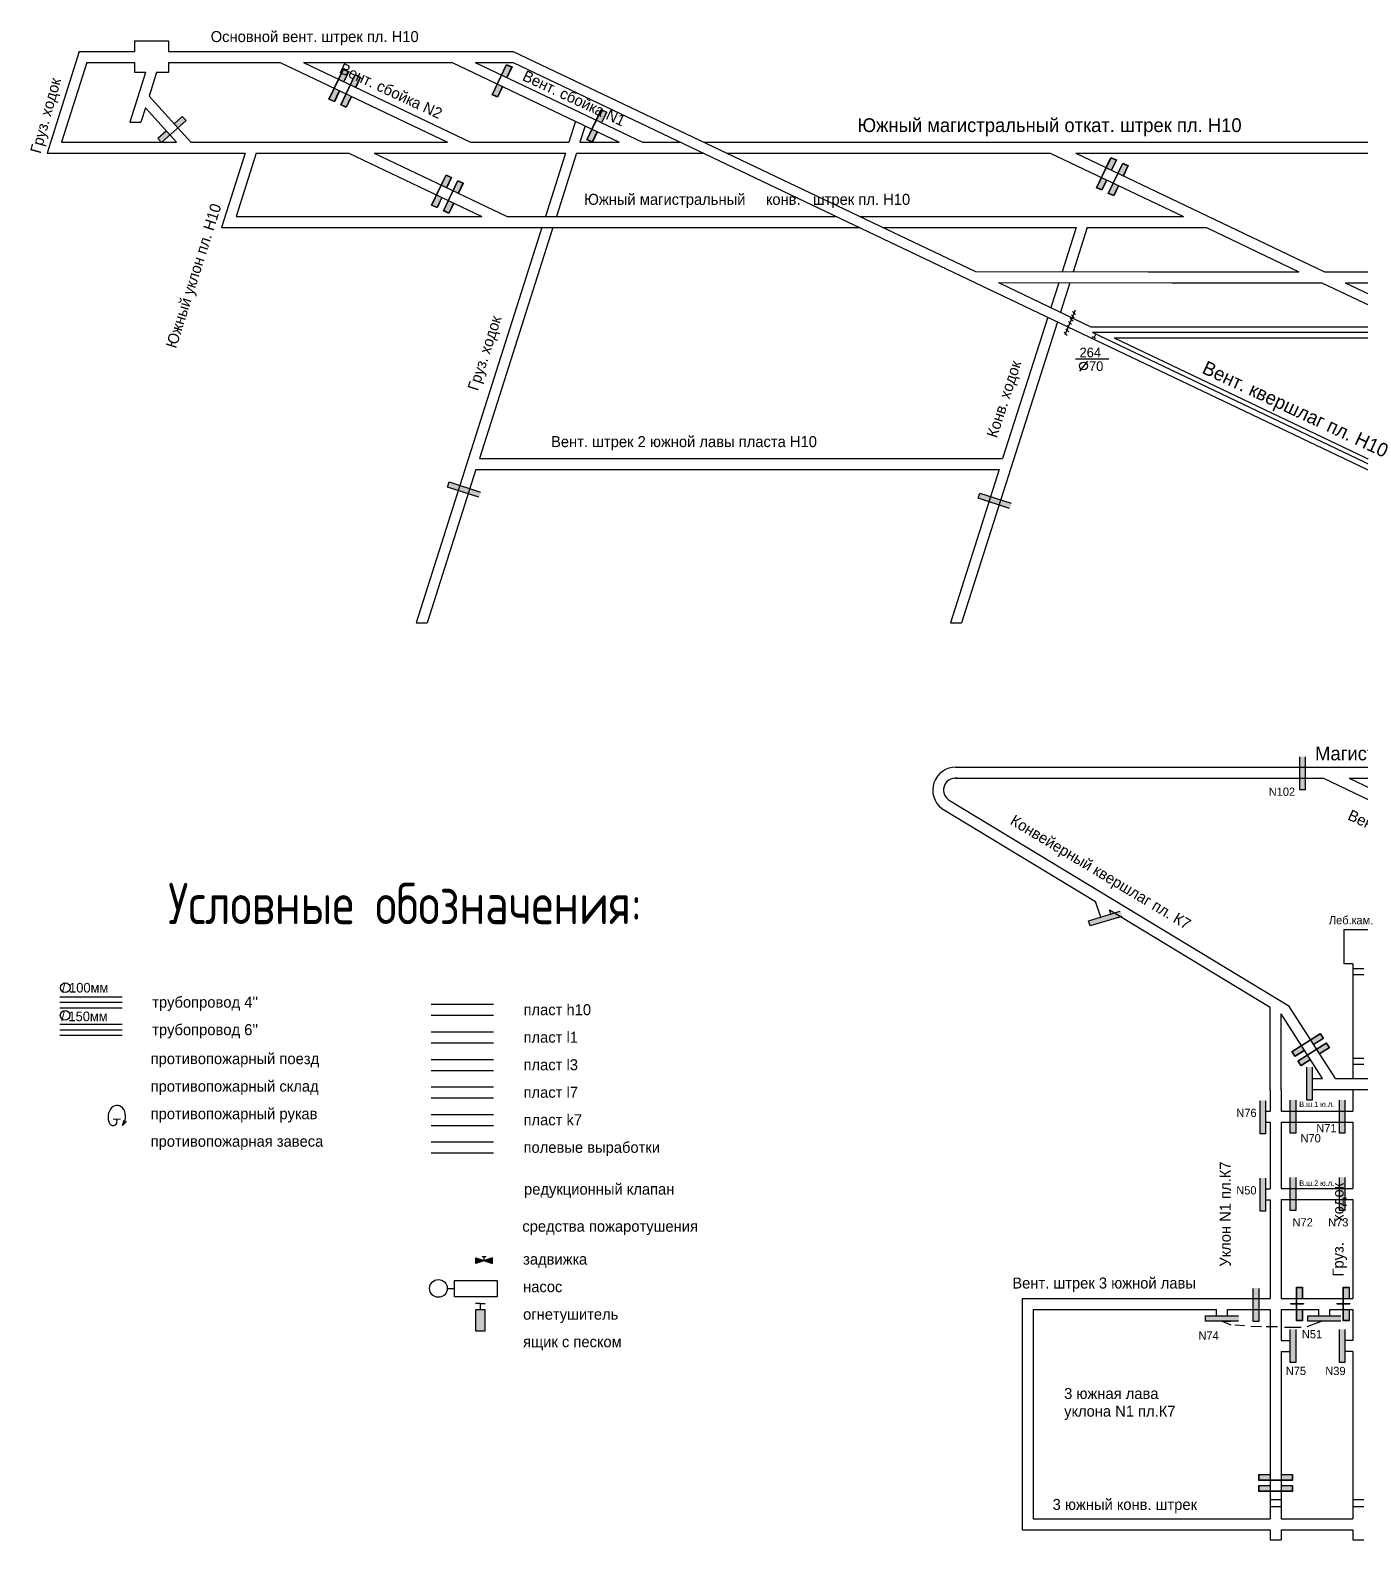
# Model space of a CAD drawing. Header units: millimetres. Extents: x -1214 to 333, y -475 to 396.
# Drawn here: x -1214 to -731, y -473 to 75 of the extents above; entities that cross this region are included whole.
import ezdxf

# ---------------------------------------------------------------- set-up
doc = ezdxf.new("R2010")
doc.units = ezdxf.units.MM
for name, color, linetype in [('Двери', 7, 'Continuous'), ('Номера перемычек', 7, 'Continuous'), ('Перемычки', 7, 'Continuous'), ('Пожарные арки', 7, 'Continuous'), ('Пп краны', 1, 'Continuous'), ('Трубопровод', 1, 'Continuous')]:
    doc.layers.add(name, color=color, linetype=linetype)
doc.styles.add('ESKD', font='Eskdwin')

msp = doc.modelspace()

# ---------------------------------------------------------------- hatches: boundary and pattern name
h = msp.add_hatch(color=256)
h.paths.add_polyline_path([(-751.71, -387.08), (-754.15, -387.08), (-754.15, -387.23), (-751.71, -387.23)])
h.paths.add_polyline_path([(-754.25, -387.08), (-756.39, -387.08), (-756.39, -387.23), (-754.25, -387.23)])
h.paths.add_polyline_path([(-754.15, -387.08), (-754.25, -387.08), (-754.25, -387.23), (-754.15, -387.23)])
h = msp.add_hatch(color=256)
h.paths.add_polyline_path([(-734.89, -387.08), (-737.32, -387.08), (-737.32, -387.23), (-734.89, -387.23)])
h.paths.add_polyline_path([(-737.42, -387.08), (-739.57, -387.08), (-739.57, -387.23), (-737.42, -387.23)])
h.paths.add_polyline_path([(-737.32, -387.08), (-737.42, -387.08), (-737.42, -387.23), (-737.32, -387.23)])
at = {"layer": 'Двери'}
h = msp.add_hatch(color=256, dxfattribs=at)
h.paths.add_polyline_path([(-1100.11, 56.7), (-1098.34, 60.41), (-1100.33, 61.35), (-1102.09, 57.65), (-1102, 57.61), (-1100.28, 61.22), (-1098.48, 60.36), (-1100.2, 56.75)])
h.paths.add_polyline_path([(-1103.72, 54), (-1102, 57.61), (-1102.09, 57.65), (-1103.81, 54.04)])
h.paths.add_polyline_path([(-1103.59, 49.39), (-1101.83, 53.09), (-1101.92, 53.14), (-1103.64, 49.53), (-1105.45, 50.39), (-1103.72, 54), (-1103.81, 54.04), (-1105.58, 50.34)])
h = msp.add_hatch(color=3, dxfattribs=at)
h.paths.add_polyline_path([(-1098.48, 60.36), (-1100.28, 61.22), (-1102, 57.61), (-1100.2, 56.75)])
h.paths.add_polyline_path([(-1105.45, 50.39), (-1103.64, 49.53), (-1101.92, 53.14), (-1103.72, 54)])
h = msp.add_hatch(color=256, dxfattribs=at)
h.paths.add_polyline_path([(-1040.85, 58.38), (-1039.09, 62.08), (-1041.08, 63.02), (-1042.84, 59.32), (-1042.75, 59.28), (-1041.03, 62.89), (-1039.22, 62.03), (-1040.94, 58.42)])
h.paths.add_polyline_path([(-1044.47, 55.67), (-1042.75, 59.28), (-1042.84, 59.32), (-1044.56, 55.71)])
h.paths.add_polyline_path([(-1044.34, 51.06), (-1042.58, 54.76), (-1042.67, 54.81), (-1044.39, 51.2), (-1046.19, 52.06), (-1044.47, 55.67), (-1044.56, 55.71), (-1046.33, 52.01)])
h = msp.add_hatch(color=3, dxfattribs=at)
h.paths.add_polyline_path([(-1039.22, 62.03), (-1041.03, 62.89), (-1042.75, 59.28), (-1040.94, 58.42)])
h.paths.add_polyline_path([(-1046.19, 52.06), (-1044.39, 51.2), (-1042.67, 54.81), (-1044.47, 55.67)])
h = msp.add_hatch(color=256, dxfattribs=at)
h.paths.add_polyline_path([(-1095.83, 54.66), (-1094.06, 58.36), (-1096.05, 59.31), (-1097.81, 55.61), (-1097.72, 55.57), (-1096, 59.18), (-1094.2, 58.32), (-1095.92, 54.7)])
h.paths.add_polyline_path([(-1099.45, 51.96), (-1097.72, 55.57), (-1097.81, 55.61), (-1099.54, 52)])
h.paths.add_polyline_path([(-1099.32, 47.35), (-1097.55, 51.05), (-1097.64, 51.09), (-1099.36, 47.48), (-1101.17, 48.34), (-1099.45, 51.96), (-1099.54, 52), (-1101.3, 48.3)])
h = msp.add_hatch(color=3, dxfattribs=at)
h.paths.add_polyline_path([(-1094.2, 58.32), (-1096, 59.18), (-1097.72, 55.57), (-1095.92, 54.7)])
h.paths.add_polyline_path([(-1101.17, 48.34), (-1099.36, 47.48), (-1097.64, 51.09), (-1099.45, 51.96)])
h = msp.add_hatch(color=256, dxfattribs=at)
h.paths.add_polyline_path([(-1161.83, 41.54), (-1158.79, 44.3), (-1157.31, 42.67), (-1160.35, 39.91), (-1160.42, 39.99), (-1157.45, 42.67), (-1158.8, 44.15), (-1161.76, 41.47)])
h.paths.add_polyline_path([(-1163.38, 37.3), (-1160.42, 39.99), (-1160.35, 39.91), (-1163.31, 37.23)])
h.paths.add_polyline_path([(-1167.83, 36.1), (-1164.79, 38.86), (-1164.72, 38.78), (-1167.69, 36.09), (-1166.34, 34.61), (-1163.38, 37.3), (-1163.31, 37.23), (-1166.35, 34.47)])
h = msp.add_hatch(color=3, dxfattribs=at)
h.paths.add_polyline_path([(-1158.8, 44.15), (-1157.45, 42.67), (-1160.42, 39.99), (-1161.76, 41.47)])
h.paths.add_polyline_path([(-1166.34, 34.61), (-1167.69, 36.09), (-1164.72, 38.78), (-1163.38, 37.3)])
h = msp.add_hatch(color=256, dxfattribs=at)
h.paths.add_polyline_path([(-1006.44, 42.02), (-1004.67, 45.72), (-1006.66, 46.67), (-1008.42, 42.97), (-1008.33, 42.93), (-1006.61, 46.54), (-1004.81, 45.68), (-1006.53, 42.07)])
h.paths.add_polyline_path([(-1010.05, 39.32), (-1008.33, 42.93), (-1008.42, 42.97), (-1010.14, 39.36)])
h.paths.add_polyline_path([(-1009.92, 34.71), (-1008.16, 38.41), (-1008.25, 38.46), (-1009.97, 34.85), (-1011.78, 35.71), (-1010.05, 39.32), (-1010.14, 39.36), (-1011.91, 35.66)])
h = msp.add_hatch(color=3, dxfattribs=at)
h.paths.add_polyline_path([(-1004.81, 45.68), (-1006.61, 46.54), (-1008.33, 42.93), (-1006.53, 42.07)])
h.paths.add_polyline_path([(-1011.78, 35.71), (-1009.97, 34.85), (-1008.25, 38.46), (-1010.05, 39.32)])
h = msp.add_hatch(color=256, dxfattribs=at)
h.paths.add_polyline_path([(-821.38, 24.59), (-819.62, 28.29), (-821.6, 29.24), (-823.37, 25.54), (-823.28, 25.49), (-821.55, 29.1), (-819.75, 28.24), (-821.47, 24.63)])
h.paths.add_polyline_path([(-825, 21.88), (-823.28, 25.49), (-823.37, 25.54), (-825.09, 21.93)])
h.paths.add_polyline_path([(-824.87, 17.28), (-823.1, 20.98), (-823.19, 21.02), (-824.92, 17.41), (-826.72, 18.27), (-825, 21.88), (-825.09, 21.93), (-826.85, 18.23)])
h = msp.add_hatch(color=3, dxfattribs=at)
h.paths.add_polyline_path([(-819.75, 28.24), (-821.55, 29.1), (-823.28, 25.49), (-821.47, 24.63)])
h.paths.add_polyline_path([(-826.72, 18.27), (-824.92, 17.41), (-823.19, 21.02), (-825, 21.88)])
h = msp.add_hatch(color=256, dxfattribs=at)
h.paths.add_polyline_path([(-1062.81, 18.25), (-1061.04, 21.95), (-1063.03, 22.9), (-1064.79, 19.2), (-1064.7, 19.16), (-1062.98, 22.77), (-1061.18, 21.91), (-1062.9, 18.3)])
h.paths.add_polyline_path([(-1066.42, 15.55), (-1064.7, 19.16), (-1064.79, 19.2), (-1066.51, 15.59)])
h.paths.add_polyline_path([(-1066.29, 10.94), (-1064.53, 14.64), (-1064.62, 14.69), (-1066.34, 11.08), (-1068.15, 11.94), (-1066.42, 15.55), (-1066.51, 15.59), (-1068.28, 11.89)])
h = msp.add_hatch(color=3, dxfattribs=at)
h.paths.add_polyline_path([(-1061.18, 21.91), (-1062.98, 22.77), (-1064.7, 19.16), (-1062.9, 18.3)])
h.paths.add_polyline_path([(-1068.15, 11.94), (-1066.34, 11.08), (-1064.62, 14.69), (-1066.42, 15.55)])
h = msp.add_hatch(color=256, dxfattribs=at)
h.paths.add_polyline_path([(-817.1, 22.55), (-815.34, 26.25), (-817.32, 27.19), (-819.09, 23.49), (-819, 23.45), (-817.28, 27.06), (-815.47, 26.2), (-817.19, 22.59)])
h.paths.add_polyline_path([(-820.72, 19.84), (-819, 23.45), (-819.09, 23.49), (-820.81, 19.88)])
h.paths.add_polyline_path([(-820.59, 15.24), (-818.82, 18.94), (-818.91, 18.98), (-820.64, 15.37), (-822.44, 16.23), (-820.72, 19.84), (-820.81, 19.88), (-822.58, 16.18)])
h = msp.add_hatch(color=3, dxfattribs=at)
h.paths.add_polyline_path([(-815.47, 26.2), (-817.28, 27.06), (-819, 23.45), (-817.19, 22.59)])
h.paths.add_polyline_path([(-822.44, 16.23), (-820.64, 15.37), (-818.91, 18.98), (-820.72, 19.84)])
h = msp.add_hatch(color=256, dxfattribs=at)
h.paths.add_polyline_path([(-1058.53, 16.21), (-1056.76, 19.91), (-1058.75, 20.86), (-1060.51, 17.16), (-1060.42, 17.11), (-1058.7, 20.72), (-1056.9, 19.86), (-1058.62, 16.25)])
h.paths.add_polyline_path([(-1062.15, 13.5), (-1060.42, 17.11), (-1060.51, 17.16), (-1062.24, 13.55)])
h.paths.add_polyline_path([(-1062.02, 8.9), (-1060.25, 12.6), (-1060.34, 12.64), (-1062.06, 9.03), (-1063.87, 9.89), (-1062.15, 13.5), (-1062.24, 13.55), (-1064, 9.85)])
h = msp.add_hatch(color=3, dxfattribs=at)
h.paths.add_polyline_path([(-1056.9, 19.86), (-1058.7, 20.72), (-1060.42, 17.11), (-1058.62, 16.25)])
h.paths.add_polyline_path([(-1063.87, 9.89), (-1062.06, 9.03), (-1060.34, 12.64), (-1062.15, 13.5)])
h = msp.add_hatch(color=256, dxfattribs=at)
h.paths.add_polyline_path([(-750.95, -200.64), (-750.95, -196.54), (-751.05, -196.54), (-751.05, -200.54), (-753.05, -200.54), (-753.05, -196.54), (-753.15, -196.54), (-753.15, -200.64)])
h.paths.add_polyline_path([(-751.05, -196.54), (-750.95, -196.54), (-750.95, -188.44), (-753.15, -188.44), (-753.15, -196.54), (-753.05, -196.54), (-753.05, -188.54), (-751.05, -188.54)])
h = msp.add_hatch(color=3, dxfattribs=at)
h.paths.add_polyline_path([(-753.05, -200.54), (-751.05, -200.54), (-751.05, -196.54), (-753.05, -196.54)])
h.paths.add_polyline_path([(-751.05, -192.54), (-753.05, -192.54), (-753.05, -196.54), (-751.05, -196.54)])
h.paths.add_polyline_path([(-751.05, -192.54), (-751.05, -188.54), (-753.05, -188.54), (-753.05, -192.54)])
h = msp.add_hatch(color=256, dxfattribs=at)
h.paths.add_polyline_path([(-747.89, -293.04), (-744.43, -290.83), (-745.62, -288.98), (-749.07, -291.19), (-749.02, -291.27), (-745.65, -289.12), (-744.57, -290.8), (-747.94, -292.96)])
h.paths.add_polyline_path([(-752.39, -293.43), (-749.02, -291.27), (-749.07, -291.19), (-752.44, -293.35)])
h.paths.add_polyline_path([(-754.71, -297.41), (-751.26, -295.2), (-751.31, -295.11), (-754.68, -297.27), (-755.76, -295.59), (-752.39, -293.43), (-752.44, -293.35), (-755.9, -295.56)])
h = msp.add_hatch(color=3, dxfattribs=at)
h.paths.add_polyline_path([(-744.57, -290.8), (-745.65, -289.12), (-749.02, -291.27), (-747.94, -292.96)])
h.paths.add_polyline_path([(-755.76, -295.59), (-754.68, -297.27), (-751.31, -295.11), (-752.39, -293.43)])
h = msp.add_hatch(color=256, dxfattribs=at)
h.paths.add_polyline_path([(-745.73, -296.41), (-742.28, -294.2), (-743.46, -292.35), (-746.92, -294.56), (-746.86, -294.64), (-743.5, -292.49), (-742.42, -294.17), (-745.79, -296.33)])
h.paths.add_polyline_path([(-750.23, -296.8), (-746.86, -294.64), (-746.92, -294.56), (-750.29, -296.71)])
h.paths.add_polyline_path([(-752.56, -300.78), (-749.1, -298.57), (-749.16, -298.48), (-752.52, -300.64), (-753.6, -298.95), (-750.23, -296.8), (-750.29, -296.71), (-753.74, -298.92)])
h = msp.add_hatch(color=3, dxfattribs=at)
h.paths.add_polyline_path([(-742.42, -294.17), (-743.5, -292.49), (-746.86, -294.64), (-745.79, -296.33)])
h.paths.add_polyline_path([(-753.6, -298.95), (-752.52, -300.64), (-749.16, -298.48), (-750.23, -296.8)])
h = msp.add_hatch(color=256, dxfattribs=at)
h.paths.add_polyline_path([(-752.05, -385.31), (-752.05, -381.21), (-754.25, -381.21), (-754.25, -385.31), (-754.15, -385.31), (-754.15, -381.31), (-752.15, -381.31), (-752.15, -385.31)])
h.paths.add_polyline_path([(-754.15, -389.31), (-754.15, -385.31), (-754.25, -385.31), (-754.25, -389.31)])
h.paths.add_polyline_path([(-752.05, -393.41), (-752.05, -389.31), (-752.15, -389.31), (-752.15, -393.31), (-754.15, -393.31), (-754.15, -389.31), (-754.25, -389.31), (-754.25, -393.41)])
h = msp.add_hatch(color=3, dxfattribs=at)
h.paths.add_polyline_path([(-752.15, -381.31), (-754.15, -381.31), (-754.15, -385.31), (-752.15, -385.31)])
h.paths.add_polyline_path([(-754.15, -393.31), (-752.15, -393.31), (-752.15, -389.31), (-754.15, -389.31)])
h = msp.add_hatch(color=256, dxfattribs=at)
h.paths.add_polyline_path([(-735.05, -385.31), (-735.05, -381.21), (-737.25, -381.21), (-737.25, -385.31), (-737.15, -385.31), (-737.15, -381.31), (-735.15, -381.31), (-735.15, -385.31)])
h.paths.add_polyline_path([(-737.15, -389.31), (-737.15, -385.31), (-737.25, -385.31), (-737.25, -389.31)])
h.paths.add_polyline_path([(-735.05, -393.41), (-735.05, -389.31), (-735.15, -389.31), (-735.15, -393.31), (-737.15, -393.31), (-737.15, -389.31), (-737.25, -389.31), (-737.25, -393.41)])
h = msp.add_hatch(color=3, dxfattribs=at)
h.paths.add_polyline_path([(-735.15, -381.31), (-737.15, -381.31), (-737.15, -385.31), (-735.15, -385.31)])
h.paths.add_polyline_path([(-737.15, -393.31), (-735.15, -393.31), (-735.15, -389.31), (-737.15, -389.31)])
h = msp.add_hatch(color=256, dxfattribs=at)
h.paths.add_polyline_path([(-763.79, -449.16), (-767.89, -449.16), (-767.89, -451.36), (-763.79, -451.36), (-763.79, -451.26), (-767.79, -451.26), (-767.79, -449.26), (-763.79, -449.26)])
h.paths.add_polyline_path([(-759.79, -451.26), (-763.79, -451.26), (-763.79, -451.36), (-759.79, -451.36)])
h.paths.add_polyline_path([(-755.69, -449.16), (-759.79, -449.16), (-759.79, -449.26), (-755.79, -449.26), (-755.79, -451.26), (-759.79, -451.26), (-759.79, -451.36), (-755.69, -451.36)])
h = msp.add_hatch(color=3, dxfattribs=at)
h.paths.add_polyline_path([(-767.79, -449.26), (-767.79, -451.26), (-763.79, -451.26), (-763.79, -449.26)])
h.paths.add_polyline_path([(-755.79, -451.26), (-755.79, -449.26), (-759.79, -449.26), (-759.79, -451.26)])
h = msp.add_hatch(color=256, dxfattribs=at)
h.paths.add_polyline_path([(-763.79, -453.16), (-767.89, -453.16), (-767.89, -455.36), (-763.79, -455.36), (-763.79, -455.26), (-767.79, -455.26), (-767.79, -453.26), (-763.79, -453.26)])
h.paths.add_polyline_path([(-759.79, -455.26), (-763.79, -455.26), (-763.79, -455.36), (-759.79, -455.36)])
h.paths.add_polyline_path([(-755.69, -453.16), (-759.79, -453.16), (-759.79, -453.26), (-755.79, -453.26), (-755.79, -455.26), (-759.79, -455.26), (-759.79, -455.36), (-755.69, -455.36)])
h = msp.add_hatch(color=3, dxfattribs=at)
h.paths.add_polyline_path([(-767.79, -453.26), (-767.79, -455.26), (-763.79, -455.26), (-763.79, -453.26)])
h.paths.add_polyline_path([(-755.79, -455.26), (-755.79, -453.26), (-759.79, -453.26), (-759.79, -455.26)])
at = {"layer": 'Перемычки'}
h = msp.add_hatch(color=256, dxfattribs=at)
h.paths.add_polyline_path([(-1062.7, -90.57), (-1058.8, -91.84), (-1058.77, -91.75), (-1062.57, -90.51), (-1061.95, -88.61), (-1058.15, -89.85), (-1058.12, -89.75), (-1062.02, -88.48)])
h.paths.add_polyline_path([(-1058.77, -91.75), (-1058.8, -91.84), (-1051.1, -94.36), (-1050.42, -92.27), (-1058.12, -89.75), (-1058.15, -89.85), (-1050.54, -92.33), (-1051.17, -94.23)])
h = msp.add_hatch(color=3, dxfattribs=at)
h.paths.add_polyline_path([(-1061.95, -88.61), (-1062.57, -90.51), (-1058.77, -91.75), (-1058.15, -89.85)])
h.paths.add_polyline_path([(-1054.97, -92.99), (-1054.35, -91.09), (-1058.15, -89.85), (-1058.77, -91.75)])
h.paths.add_polyline_path([(-1054.97, -92.99), (-1051.17, -94.23), (-1050.54, -92.33), (-1054.35, -91.09)])
h = msp.add_hatch(color=256, dxfattribs=at)
h.paths.add_polyline_path([(-870, -94.64), (-866.1, -95.92), (-866.07, -95.83), (-869.87, -94.58), (-869.25, -92.68), (-865.45, -93.93), (-865.42, -93.83), (-869.31, -92.55)])
h.paths.add_polyline_path([(-866.07, -95.83), (-866.1, -95.92), (-858.41, -98.45), (-857.72, -96.36), (-865.42, -93.83), (-865.45, -93.93), (-857.85, -96.42), (-858.47, -98.32)])
h = msp.add_hatch(color=3, dxfattribs=at)
h.paths.add_polyline_path([(-869.25, -92.68), (-869.87, -94.58), (-866.07, -95.83), (-865.45, -93.93)])
h.paths.add_polyline_path([(-862.27, -97.07), (-861.65, -95.17), (-865.45, -93.93), (-866.07, -95.83)])
h.paths.add_polyline_path([(-862.27, -97.07), (-858.47, -98.32), (-857.85, -96.42), (-861.65, -95.17)])
h = msp.add_hatch(color=256, dxfattribs=at)
h.paths.add_polyline_path([(-829.23, -250.08), (-825.31, -248.9), (-825.33, -248.8), (-829.16, -249.96), (-829.74, -248.05), (-825.92, -246.89), (-825.94, -246.79), (-829.87, -247.98)])
h.paths.add_polyline_path([(-825.33, -248.8), (-825.31, -248.9), (-817.55, -246.55), (-818.19, -244.44), (-825.94, -246.79), (-825.92, -246.89), (-818.26, -244.57), (-817.68, -246.48)])
h = msp.add_hatch(color=3, dxfattribs=at)
h.paths.add_polyline_path([(-829.74, -248.05), (-829.16, -249.96), (-825.33, -248.8), (-825.92, -246.89)])
h.paths.add_polyline_path([(-821.51, -247.64), (-822.09, -245.73), (-825.92, -246.89), (-825.33, -248.8)])
h.paths.add_polyline_path([(-821.51, -247.64), (-817.68, -246.48), (-818.26, -244.57), (-822.09, -245.73)])
h = msp.add_hatch(color=256, dxfattribs=at)
h.paths.add_polyline_path([(-748.4, -313.37), (-748.4, -309.27), (-748.5, -309.27), (-748.5, -313.27), (-750.5, -313.27), (-750.5, -309.27), (-750.6, -309.27), (-750.6, -313.37)])
h.paths.add_polyline_path([(-748.5, -309.27), (-748.4, -309.27), (-748.4, -301.17), (-750.6, -301.17), (-750.6, -309.27), (-750.5, -309.27), (-750.5, -301.27), (-748.5, -301.27)])
h = msp.add_hatch(color=3, dxfattribs=at)
h.paths.add_polyline_path([(-750.5, -313.27), (-748.5, -313.27), (-748.5, -309.27), (-750.5, -309.27)])
h.paths.add_polyline_path([(-748.5, -305.27), (-750.5, -305.27), (-750.5, -309.27), (-748.5, -309.27)])
h.paths.add_polyline_path([(-748.5, -305.27), (-748.5, -301.27), (-750.5, -301.27), (-750.5, -305.27)])
h = msp.add_hatch(color=256, dxfattribs=at)
h.paths.add_polyline_path([(-765.36, -325.52), (-765.36, -321.42), (-765.46, -321.42), (-765.46, -325.42), (-767.46, -325.42), (-767.46, -321.42), (-767.56, -321.42), (-767.56, -325.52)])
h.paths.add_polyline_path([(-765.46, -321.42), (-765.36, -321.42), (-765.36, -313.32), (-767.56, -313.32), (-767.56, -321.42), (-767.46, -321.42), (-767.46, -313.42), (-765.46, -313.42)])
h = msp.add_hatch(color=3, dxfattribs=at)
h.paths.add_polyline_path([(-767.46, -325.42), (-765.46, -325.42), (-765.46, -321.42), (-767.46, -321.42)])
h.paths.add_polyline_path([(-765.46, -317.42), (-767.46, -317.42), (-767.46, -321.42), (-765.46, -321.42)])
h.paths.add_polyline_path([(-765.46, -317.42), (-765.46, -313.42), (-767.46, -313.42), (-767.46, -317.42)])
h = msp.add_hatch(color=256, dxfattribs=at)
h.paths.add_polyline_path([(-754.38, -325.37), (-754.38, -321.27), (-754.48, -321.27), (-754.48, -325.27), (-756.48, -325.27), (-756.48, -321.27), (-756.58, -321.27), (-756.58, -325.37)])
h.paths.add_polyline_path([(-754.48, -321.27), (-754.38, -321.27), (-754.38, -313.17), (-756.58, -313.17), (-756.58, -321.27), (-756.48, -321.27), (-756.48, -313.27), (-754.48, -313.27)])
h = msp.add_hatch(color=3, dxfattribs=at)
h.paths.add_polyline_path([(-756.48, -325.27), (-754.48, -325.27), (-754.48, -321.27), (-756.48, -321.27)])
h.paths.add_polyline_path([(-754.48, -317.27), (-756.48, -317.27), (-756.48, -321.27), (-754.48, -321.27)])
h.paths.add_polyline_path([(-754.48, -317.27), (-754.48, -313.27), (-756.48, -313.27), (-756.48, -317.27)])
h = msp.add_hatch(color=256, dxfattribs=at)
h.paths.add_polyline_path([(-736.56, -325.37), (-736.56, -321.27), (-736.66, -321.27), (-736.66, -325.27), (-738.66, -325.27), (-738.66, -321.27), (-738.76, -321.27), (-738.76, -325.37)])
h.paths.add_polyline_path([(-736.66, -321.27), (-736.56, -321.27), (-736.56, -313.17), (-738.76, -313.17), (-738.76, -321.27), (-738.66, -321.27), (-738.66, -313.27), (-736.66, -313.27)])
h = msp.add_hatch(color=3, dxfattribs=at)
h.paths.add_polyline_path([(-738.66, -325.27), (-736.66, -325.27), (-736.66, -321.27), (-738.66, -321.27)])
h.paths.add_polyline_path([(-736.66, -317.27), (-738.66, -317.27), (-738.66, -321.27), (-736.66, -321.27)])
h.paths.add_polyline_path([(-736.66, -317.27), (-736.66, -313.27), (-738.66, -313.27), (-738.66, -317.27)])
h = msp.add_hatch(color=256, dxfattribs=at)
h.paths.add_polyline_path([(-765.36, -353.65), (-765.36, -349.55), (-765.46, -349.55), (-765.46, -353.55), (-767.46, -353.55), (-767.46, -349.55), (-767.56, -349.55), (-767.56, -353.65)])
h.paths.add_polyline_path([(-765.46, -349.55), (-765.36, -349.55), (-765.36, -341.45), (-767.56, -341.45), (-767.56, -349.55), (-767.46, -349.55), (-767.46, -341.55), (-765.46, -341.55)])
h = msp.add_hatch(color=3, dxfattribs=at)
h.paths.add_polyline_path([(-767.46, -353.55), (-765.46, -353.55), (-765.46, -349.55), (-767.46, -349.55)])
h.paths.add_polyline_path([(-765.46, -345.55), (-767.46, -345.55), (-767.46, -349.55), (-765.46, -349.55)])
h.paths.add_polyline_path([(-765.46, -345.55), (-765.46, -341.55), (-767.46, -341.55), (-767.46, -345.55)])
h = msp.add_hatch(color=256, dxfattribs=at)
h.paths.add_polyline_path([(-754.38, -353.41), (-754.38, -349.31), (-754.48, -349.31), (-754.48, -353.31), (-756.48, -353.31), (-756.48, -349.31), (-756.58, -349.31), (-756.58, -353.41)])
h.paths.add_polyline_path([(-754.48, -349.31), (-754.38, -349.31), (-754.38, -341.21), (-756.58, -341.21), (-756.58, -349.31), (-756.48, -349.31), (-756.48, -341.31), (-754.48, -341.31)])
h = msp.add_hatch(color=3, dxfattribs=at)
h.paths.add_polyline_path([(-756.48, -353.31), (-754.48, -353.31), (-754.48, -349.31), (-756.48, -349.31)])
h.paths.add_polyline_path([(-754.48, -345.31), (-756.48, -345.31), (-756.48, -349.31), (-754.48, -349.31)])
h.paths.add_polyline_path([(-754.48, -345.31), (-754.48, -341.31), (-756.48, -341.31), (-756.48, -345.31)])
h = msp.add_hatch(color=256, dxfattribs=at)
h.paths.add_polyline_path([(-736.56, -353.41), (-736.56, -349.31), (-736.66, -349.31), (-736.66, -353.31), (-738.66, -353.31), (-738.66, -349.31), (-738.76, -349.31), (-738.76, -353.41)])
h.paths.add_polyline_path([(-736.66, -349.31), (-736.56, -349.31), (-736.56, -341.21), (-738.76, -341.21), (-738.76, -349.31), (-738.66, -349.31), (-738.66, -341.31), (-736.66, -341.31)])
h = msp.add_hatch(color=3, dxfattribs=at)
h.paths.add_polyline_path([(-738.66, -353.31), (-736.66, -353.31), (-736.66, -349.31), (-738.66, -349.31)])
h.paths.add_polyline_path([(-736.66, -345.31), (-738.66, -345.31), (-738.66, -349.31), (-736.66, -349.31)])
h.paths.add_polyline_path([(-736.66, -345.31), (-736.66, -341.31), (-738.66, -341.31), (-738.66, -345.31)])
h = msp.add_hatch(color=256, dxfattribs=at)
h.paths.add_polyline_path([(-767.83, -393.69), (-767.83, -389.59), (-767.93, -389.59), (-767.93, -393.59), (-769.93, -393.59), (-769.93, -389.59), (-770.03, -389.59), (-770.03, -393.69)])
h.paths.add_polyline_path([(-767.93, -389.59), (-767.83, -389.59), (-767.83, -381.49), (-770.03, -381.49), (-770.03, -389.59), (-769.93, -389.59), (-769.93, -381.59), (-767.93, -381.59)])
h = msp.add_hatch(color=3, dxfattribs=at)
h.paths.add_polyline_path([(-769.93, -393.59), (-767.93, -393.59), (-767.93, -389.59), (-769.93, -389.59)])
h.paths.add_polyline_path([(-767.93, -385.59), (-769.93, -385.59), (-769.93, -389.59), (-767.93, -389.59)])
h.paths.add_polyline_path([(-767.93, -385.59), (-767.93, -381.59), (-769.93, -381.59), (-769.93, -385.59)])
h = msp.add_hatch(color=256, dxfattribs=at)
h.paths.add_polyline_path([(-787.34, -393.62), (-783.24, -393.62), (-783.24, -393.52), (-787.24, -393.52), (-787.24, -391.52), (-783.24, -391.52), (-783.24, -391.42), (-787.34, -391.42)])
h.paths.add_polyline_path([(-783.24, -393.52), (-783.24, -393.62), (-775.14, -393.62), (-775.14, -391.42), (-783.24, -391.42), (-783.24, -391.52), (-775.24, -391.52), (-775.24, -393.52)])
h = msp.add_hatch(color=3, dxfattribs=at)
h.paths.add_polyline_path([(-787.24, -391.52), (-787.24, -393.52), (-783.24, -393.52), (-783.24, -391.52)])
h.paths.add_polyline_path([(-779.24, -393.52), (-779.24, -391.52), (-783.24, -391.52), (-783.24, -393.52)])
h.paths.add_polyline_path([(-779.24, -393.52), (-775.24, -393.52), (-775.24, -391.52), (-779.24, -391.52)])
h = msp.add_hatch(color=256, dxfattribs=at)
h.paths.add_polyline_path([(-750.27, -393.62), (-746.17, -393.62), (-746.17, -393.52), (-750.17, -393.52), (-750.17, -391.52), (-746.17, -391.52), (-746.17, -391.42), (-750.27, -391.42)])
h.paths.add_polyline_path([(-746.17, -393.52), (-746.17, -393.62), (-738.07, -393.62), (-738.07, -391.42), (-746.17, -391.42), (-746.17, -391.52), (-738.17, -391.52), (-738.17, -393.52)])
h = msp.add_hatch(color=3, dxfattribs=at)
h.paths.add_polyline_path([(-750.17, -391.52), (-750.17, -393.52), (-746.17, -393.52), (-746.17, -391.52)])
h.paths.add_polyline_path([(-742.17, -393.52), (-742.17, -391.52), (-746.17, -391.52), (-746.17, -393.52)])
h.paths.add_polyline_path([(-742.17, -393.52), (-738.17, -393.52), (-738.17, -391.52), (-742.17, -391.52)])
h = msp.add_hatch(color=256, dxfattribs=at)
h.paths.add_polyline_path([(-754.38, -408.65), (-754.38, -404.55), (-754.48, -404.55), (-754.48, -408.55), (-756.48, -408.55), (-756.48, -404.55), (-756.58, -404.55), (-756.58, -408.65)])
h.paths.add_polyline_path([(-754.48, -404.55), (-754.38, -404.55), (-754.38, -396.45), (-756.58, -396.45), (-756.58, -404.55), (-756.48, -404.55), (-756.48, -396.55), (-754.48, -396.55)])
h = msp.add_hatch(color=3, dxfattribs=at)
h.paths.add_polyline_path([(-756.48, -408.55), (-754.48, -408.55), (-754.48, -404.55), (-756.48, -404.55)])
h.paths.add_polyline_path([(-754.48, -400.55), (-756.48, -400.55), (-756.48, -404.55), (-754.48, -404.55)])
h.paths.add_polyline_path([(-754.48, -400.55), (-754.48, -396.55), (-756.48, -396.55), (-756.48, -400.55)])
h = msp.add_hatch(color=256, dxfattribs=at)
h.paths.add_polyline_path([(-736.56, -408.65), (-736.56, -404.55), (-736.66, -404.55), (-736.66, -408.55), (-738.66, -408.55), (-738.66, -404.55), (-738.76, -404.55), (-738.76, -408.65)])
h.paths.add_polyline_path([(-736.66, -404.55), (-736.56, -404.55), (-736.56, -396.45), (-738.76, -396.45), (-738.76, -404.55), (-738.66, -404.55), (-738.66, -396.55), (-736.66, -396.55)])
h = msp.add_hatch(color=3, dxfattribs=at)
h.paths.add_polyline_path([(-738.66, -408.55), (-736.66, -408.55), (-736.66, -404.55), (-738.66, -404.55)])
h.paths.add_polyline_path([(-736.66, -400.55), (-738.66, -400.55), (-738.66, -404.55), (-736.66, -404.55)])
h.paths.add_polyline_path([(-736.66, -400.55), (-736.66, -396.55), (-738.66, -396.55), (-738.66, -400.55)])
at = {"layer": 'Трубопровод'}
h = msp.add_hatch(color=1, dxfattribs=at)
h.paths.add_polyline_path([(-1046.21, -371.55), (-1046.21, -370.55), (-1049.21, -371.55)])
h.paths.add_polyline_path([(-1046.21, -372.55), (-1046.21, -371.55), (-1049.21, -371.55)])
h.paths.add_polyline_path([(-1052.21, -371.55), (-1052.21, -372.55), (-1049.21, -371.55)])
h.paths.add_polyline_path([(-1049.21, -371.55), (-1052.21, -370.55), (-1052.21, -371.55)])
for points in [[(-1052.21, -370.55), (-1052.21, -371.55), (-1049.21, -371.55)], [(-1049.21, -371.55), (-1046.21, -372.55), (-1046.21, -371.55)], [(-1048.92, -389.3), (-1052.18, -389.3), (-1052.18, -397.17), (-1048.92, -397.17)]]:
    msp.add_hatch(color=1, dxfattribs=at).paths.add_polyline_path(points)

# ---------------------------------------------------------------- linework, layer by layer
for p, q in [((-1176.13, 71.55), (-1163.83, 71.55)), ((-1176.13, 71.55), (-1176.13, 67.75)), ((-1163.83, 71.55), (-1163.83, 67.75)), ((-1196.21, 67.75), (-1207.9, 30.79)), ((-1196.21, 67.75), (-1176.13, 67.75)), ((-1192.21, 67.75), (-1192.21, 67.75)), ((-1163.83, 67.75), (-1038.61, 67.75)), ((-1038.61, 67.75), (-870.83, -12.27)), ((-1193.47, 63.75), (-1202.63, 34.79)), ((-1193.47, 63.75), (-1176.13, 63.75)), ((-1176.13, 63.75), (-1176.13, 60.07)), ((-1163.83, 63.75), (-1139.4, 63.75)), ((-1163.83, 63.75), (-1163.83, 60.07)), ((-1139.4, 63.75), (-1123.24, 63.75)), ((-1123.24, 63.75), (-1062.52, 34.78)), ((-1114.86, 63.75), (-1054.13, 34.78)), ((-1114.86, 63.75), (-1060.85, 63.75)), ((-1067.35, 63.75), (-1060.85, 63.75)), ((-1060.85, 63.75), (-1000.12, 34.78)), ((-1052.46, 63.75), (-991.74, 34.78)), ((-1052.46, 63.75), (-1038.61, 63.75)), ((-1044.81, 63.75), (-1038.61, 63.75)), ((-1038.61, 63.75), (-517.19, -184.93)), ((-1172.12, 60.07), (-1177.81, 42.08)), ((-1172.12, 60.07), (-1176.13, 60.07)), ((-1168.12, 60.07), (-1170.84, 51.47)), ((-1163.83, 60.07), (-1168.12, 60.07)), ((-1170.84, 51.47), (-1155.7, 34.79)), ((-1172.19, 47.19), (-1173.81, 42.08)), ((-1172.19, 47.19), (-1160.94, 34.79)), ((-1177.81, 42.08), (-1173.81, 42.08)), ((-1016.01, 42.36), (-1018.41, 34.79)), ((-1012.54, 40.71), (-1014.41, 34.78)), ((-1202.63, 34.79), (-1160.94, 34.79)), ((-1155.7, 34.79), (-1062.52, 34.78)), ((-1054.13, 34.78), (-1018.41, 34.79)), ((-1014.41, 34.78), (-1000.12, 34.78)), ((-1006.62, 34.78), (-1000.12, 34.78)), ((-991.74, 34.78), (-977.88, 34.78)), ((-969.49, 34.78), (-710.58, 34.78)), ((-1207.9, 30.79), (-1136, 30.79)), ((-1136, 30.79), (-1144.55, 3.75)), ((-1132, 30.79), (-1139.29, 7.75)), ((-1132, 30.79), (-1098.39, 30.78)), ((-1098.39, 30.78), (-1050.08, 7.74)), ((-1089.15, 30.78), (-1040.83, 7.74)), ((-1089.15, 30.78), (-1019.68, 30.78)), ((-1019.68, 30.78), (-1026.96, 7.75)), ((-1015.68, 30.78), (-1022.96, 7.74)), ((-1015.68, 30.78), (-969.49, 30.78)), ((-961.11, 30.78), (-843.68, 30.78)), ((-843.68, 30.78), (-795.32, 7.72)), ((-834.39, 30.78), (-744.08, -12.29)), ((-834.39, 30.78), (-711.48, 30.78)), ((-1139.29, 7.75), (-1050.09, 7.75)), ((-1040.83, 7.74), (-921.16, 7.73)), ((-912.77, 7.73), (-795.32, 7.72)), ((-1144.61, 3.75), (-912.77, 3.73)), ((-1028.23, 3.75), (-1073.85, -139.83)), ((-1024.23, 3.75), (-1050.95, -80.09)), ((-904.38, 3.73), (-834.24, 3.72)), ((-834.24, 3.72), (-839.3, -12.28)), ((-830.24, 3.72), (-835.3, -12.28)), ((-830.24, 3.72), (-811.66, 3.72)), ((-811.66, 3.72), (-786.93, 3.72)), ((-786.93, 3.72), (-753.38, -12.29)), ((-870.83, -12.27), (-807.91, -12.28)), ((-862.44, -16.27), (-799.52, -16.28)), ((-862.44, -16.27), (-828.88, -32.28)), ((-840.57, -16.28), (-843.44, -25.34)), ((-836.57, -16.28), (-839.96, -26.99)), ((-807.91, -12.28), (-753.38, -12.29)), ((-799.52, -16.28), (-744.99, -16.29)), ((-744.99, -16.29), (-711.43, -32.29)), ((-744.08, -12.29), (-621.15, -12.3)), ((-736.6, -16.29), (-703.04, -32.29)), ((-736.6, -16.29), (-612.76, -16.31)), ((-834.6, -26.29), (-838.32, -35.18)), ((-835.56, -26.78), (-834.51, -27.88)), ((-841.06, -30.47), (-875.86, -139.86)), ((-844.53, -28.81), (-860.96, -80.11)), ((-837.47, -31.8), (-836.42, -32.9)), ((-836.97, -30.41), (-835.92, -31.51)), ((-836.44, -29.18), (-835.38, -30.28)), ((-835.98, -27.98), (-834.93, -29.09)), ((-828.88, -32.28), (-765.96, -32.29)), ((-765.96, -32.29), (-711.43, -32.29)), ((-838.54, -34.31), (-837.49, -35.41)), ((-838, -33.03), (-836.95, -34.13)), ((-820.49, -36.28), (-765.96, -36.29)), ((-820.49, -36.28), (-537.78, -171.11)), ((-765.96, -36.29), (-703.94, -36.29)), ((-1050.95, -80.09), (-860.96, -80.11)), ((-1052.21, -84.09), (-1069.85, -139.83)), ((-1052.21, -84.09), (-862.23, -84.11)), ((-862.23, -84.11), (-879.86, -139.86)), ((-1073.85, -139.83), (-1069.85, -139.83)), ((-879.86, -139.86), (-875.86, -139.86)), ((-878.1, -192.29), (-683.82, -192.29)), ((-878.1, -196.29), (-744.44, -196.29)), ((-744.44, -196.29), (-673, -230.36)), ((-735.14, -196.29), (-663.71, -230.36)), ((-735.14, -196.29), (-705.67, -196.29)), ((-883.01, -207.32), (-827.24, -241.06)), ((-880, -204.47), (-756.96, -278.91)), ((-825.25, -246.71), (-827.24, -241.06)), ((-822.16, -244.14), (-763.79, -279.45)), ((-821.63, -245.59), (-822.14, -244.15)), ((-737.01, -251.33), (-737.01, -263.72)), ((-726.37, -251.33), (-737.01, -251.33)), ((-733.79, -263.69), (-737.01, -263.69)), ((-733.79, -263.69), (-733.79, -305.31)), ((-763.79, -309.43), (-763.79, -279.45)), ((-740.07, -305.31), (-756.96, -278.91)), ((-759.76, -309.44), (-759.8, -281.86)), ((-744.79, -305.31), (-759.8, -281.86)), ((-759.79, -281.87), (-759.79, -281.87)), ((-748.5, -305.31), (-744.79, -305.31)), ((-740.07, -305.31), (-714.79, -305.31)), ((-763.79, -309.31), (-763.79, -317.27)), ((-759.79, -309.31), (-759.79, -317.27)), ((-748.5, -309.31), (-587.47, -309.31)), ((-733.79, -309.31), (-733.79, -317.27)), ((-765.3, -317.27), (-763.79, -317.27)), ((-759.79, -317.27), (-733.79, -317.27)), ((-765.3, -321.27), (-763.79, -321.27)), ((-763.79, -321.27), (-763.79, -345.4)), ((-759.79, -321.27), (-759.79, -345.31)), ((-759.79, -321.27), (-733.79, -321.27)), ((-733.79, -321.27), (-733.79, -345.31)), ((-733.79, -321.27), (-733.79, -345.31)), ((-765.3, -345.4), (-763.79, -345.4)), ((-759.79, -345.31), (-733.79, -345.31)), ((-765.3, -349.4), (-763.79, -349.4)), ((-763.79, -349.4), (-763.79, -385.31)), ((-759.79, -349.31), (-759.79, -385.31)), ((-759.79, -349.31), (-733.79, -349.31)), ((-733.79, -349.31), (-733.79, -385.31)), ((-853.79, -385.31), (-853.79, -469.31)), ((-853.79, -385.31), (-763.79, -385.31)), ((-849.79, -389.31), (-849.79, -465.31)), ((-849.79, -389.31), (-783.24, -389.31)), ((-783.24, -391.52), (-783.24, -389.31)), ((-779.24, -389.31), (-763.79, -389.31)), ((-779.24, -391.52), (-779.24, -389.31)), ((-763.79, -389.31), (-763.79, -465.31)), ((-759.79, -385.31), (-733.79, -385.31)), ((-759.79, -389.31), (-759.79, -400.55)), ((-759.79, -389.31), (-754.3, -389.31)), ((-754.3, -389.31), (-746.17, -389.31)), ((-746.17, -391.52), (-746.17, -389.31)), ((-742.17, -389.31), (-733.79, -389.31)), ((-742.17, -391.52), (-742.17, -389.31)), ((-733.79, -389.31), (-733.79, -400.55)), ((-781.24, -393.52), (-778.13, -394.9)), ((-781.24, -393.52), (-778.13, -393.52)), ((-750.37, -395.44), (-745.21, -393.52)), ((-776.66, -394.87), (-773.14, -395.08)), ((-770.86, -395.28), (-766.93, -395.49)), ((-765.21, -395.44), (-761.12, -395.44)), ((-758.54, -395.65), (-752.52, -395.65)), ((-759.79, -400.55), (-756.48, -400.55)), ((-759.79, -404.55), (-759.79, -429.31)), ((-759.79, -404.55), (-756.48, -404.55)), ((-733.79, -400.55), (-736.66, -400.55)), ((-733.79, -404.55), (-736.66, -404.55)), ((-733.79, -404.55), (-733.79, -429.31)), ((-759.79, -429.31), (-759.79, -465.31)), ((-733.79, -429.31), (-733.79, -465.31)), ((-849.79, -465.31), (-763.79, -465.31)), ((-759.79, -465.31), (-733.79, -465.31)), ((-853.79, -469.31), (-763.79, -469.31)), ((-763.79, -469.31), (-763.79, -472.93)), ((-759.79, -469.31), (-733.79, -469.31)), ((-759.79, -469.31), (-759.79, -472.93)), ((-733.79, -469.31), (-733.79, -472.93)), ((-763.79, -472.93), (-759.79, -472.93)), ((-733.79, -472.93), (-729.79, -472.93))]:
    msp.add_line(p, q)
for centre, radius, start, end in [((-877.96, -200.65), 8.36, 89.0028, 232.8632), ((-878.08, -200.59), 4.33, 82.564, 243.67)]:
    msp.add_arc(centre, radius, start, end)
at = {"layer": 'Двери'}
for p, q in [((-756.39, -387.08), (-756.39, -387.23)), ((-756.39, -387.08), (-751.71, -387.08)), ((-756.39, -387.23), (-751.71, -387.23)), ((-751.71, -387.08), (-751.71, -387.23)), ((-739.57, -387.08), (-739.57, -387.23)), ((-739.57, -387.08), (-734.89, -387.08)), ((-739.56, -387.23), (-734.89, -387.23)), ((-734.89, -387.08), (-734.89, -387.23))]:
    msp.add_line(p, q, dxfattribs=at)
for points in [[(-1101.83, 53.09), (-1103.59, 49.39), (-1105.58, 50.34), (-1100.33, 61.35), (-1098.34, 60.41), (-1100.11, 56.7)], [(-1101.92, 53.14), (-1103.64, 49.53), (-1105.45, 50.39), (-1100.28, 61.22), (-1098.48, 60.36), (-1100.2, 56.75)], [(-1042.58, 54.76), (-1044.34, 51.06), (-1046.33, 52.01), (-1041.08, 63.02), (-1039.09, 62.08), (-1040.85, 58.38)], [(-1042.67, 54.81), (-1044.39, 51.2), (-1046.19, 52.06), (-1041.03, 62.89), (-1039.22, 62.03), (-1040.94, 58.42)], [(-1097.55, 51.05), (-1099.32, 47.35), (-1101.3, 48.3), (-1096.05, 59.31), (-1094.06, 58.36), (-1095.83, 54.66)], [(-1097.64, 51.09), (-1099.36, 47.48), (-1101.17, 48.34), (-1096, 59.18), (-1094.2, 58.32), (-1095.92, 54.7)], [(-1164.72, 38.78), (-1167.69, 36.09), (-1166.34, 34.61), (-1157.45, 42.67), (-1158.8, 44.15), (-1161.76, 41.47)], [(-1008.16, 38.41), (-1009.92, 34.71), (-1011.91, 35.66), (-1006.66, 46.67), (-1004.67, 45.72), (-1006.44, 42.02)], [(-1008.25, 38.46), (-1009.97, 34.85), (-1011.78, 35.71), (-1006.61, 46.54), (-1004.81, 45.68), (-1006.53, 42.07)], [(-823.1, 20.98), (-824.87, 17.28), (-826.85, 18.23), (-821.6, 29.24), (-819.62, 28.29), (-821.38, 24.59)], [(-823.19, 21.02), (-824.92, 17.41), (-826.72, 18.27), (-821.55, 29.1), (-819.75, 28.24), (-821.47, 24.63)], [(-1064.53, 14.64), (-1066.29, 10.94), (-1068.28, 11.89), (-1063.03, 22.9), (-1061.04, 21.95), (-1062.81, 18.25)], [(-1064.62, 14.69), (-1066.34, 11.08), (-1068.15, 11.94), (-1062.98, 22.77), (-1061.18, 21.91), (-1062.9, 18.3)], [(-818.82, 18.94), (-820.59, 15.24), (-822.58, 16.18), (-817.32, 27.19), (-815.34, 26.25), (-817.1, 22.55)], [(-818.91, 18.98), (-820.64, 15.37), (-822.44, 16.23), (-817.28, 27.06), (-815.47, 26.2), (-817.19, 22.59)], [(-1060.25, 12.6), (-1062.02, 8.9), (-1064, 9.85), (-1058.75, 20.86), (-1056.76, 19.91), (-1058.53, 16.21)], [(-1060.34, 12.64), (-1062.06, 9.03), (-1063.87, 9.89), (-1058.7, 20.72), (-1056.9, 19.86), (-1058.62, 16.25)], [(-751.05, -188.54), (-751.05, -200.54), (-753.05, -200.54), (-753.05, -188.54)], [(-751.26, -295.2), (-754.71, -297.41), (-755.9, -295.56), (-745.62, -288.98), (-744.43, -290.83), (-747.89, -293.04)], [(-751.31, -295.11), (-754.68, -297.27), (-755.76, -295.59), (-745.65, -289.12), (-744.57, -290.8), (-747.94, -292.96)], [(-749.1, -298.57), (-752.56, -300.78), (-753.74, -298.92), (-743.46, -292.35), (-742.28, -294.2), (-745.73, -296.41)], [(-749.16, -298.48), (-752.52, -300.64), (-753.6, -298.95), (-743.5, -292.49), (-742.42, -294.17), (-745.79, -296.33)], [(-752.05, -389.31), (-752.05, -393.41), (-754.25, -393.41), (-754.25, -381.21), (-752.05, -381.21), (-752.05, -385.31)], [(-752.15, -389.31), (-752.15, -393.31), (-754.15, -393.31), (-754.15, -381.31), (-752.15, -381.31), (-752.15, -385.31)], [(-735.05, -389.31), (-735.05, -393.41), (-737.25, -393.41), (-737.25, -381.21), (-735.05, -381.21), (-735.05, -385.31)], [(-735.15, -389.31), (-735.15, -393.31), (-737.15, -393.31), (-737.15, -381.31), (-735.15, -381.31), (-735.15, -385.31)], [(-759.79, -449.16), (-755.69, -449.16), (-755.69, -451.36), (-767.89, -451.36), (-767.89, -449.16), (-763.79, -449.16)], [(-759.79, -449.26), (-755.79, -449.26), (-755.79, -451.26), (-767.79, -451.26), (-767.79, -449.26), (-763.79, -449.26)], [(-759.79, -453.16), (-755.69, -453.16), (-755.69, -455.36), (-767.89, -455.36), (-767.89, -453.16), (-763.79, -453.16)], [(-759.79, -453.26), (-755.79, -453.26), (-755.79, -455.26), (-767.79, -455.26), (-767.79, -453.26), (-763.79, -453.26)]]:
    msp.add_lwpolyline(points, dxfattribs=at)
at = {"layer": 'Перемычки'}
for points in [[(-1051.17, -94.23), (-1062.57, -90.51), (-1061.95, -88.61), (-1050.54, -92.33)], [(-858.47, -98.32), (-869.87, -94.58), (-869.25, -92.68), (-857.85, -96.42)], [(-817.68, -246.48), (-829.16, -249.96), (-829.74, -248.05), (-818.26, -244.57)], [(-748.5, -301.27), (-748.5, -313.27), (-750.5, -313.27), (-750.5, -301.27)], [(-765.46, -313.42), (-765.46, -325.42), (-767.46, -325.42), (-767.46, -313.42)], [(-754.48, -313.27), (-754.48, -325.27), (-756.48, -325.27), (-756.48, -313.27)], [(-736.66, -313.27), (-736.66, -325.27), (-738.66, -325.27), (-738.66, -313.27)], [(-765.46, -341.55), (-765.46, -353.55), (-767.46, -353.55), (-767.46, -341.55)], [(-754.48, -341.31), (-754.48, -353.31), (-756.48, -353.31), (-756.48, -341.31)], [(-736.66, -341.31), (-736.66, -353.31), (-738.66, -353.31), (-738.66, -341.31)], [(-767.93, -381.59), (-767.93, -393.59), (-769.93, -393.59), (-769.93, -381.59)], [(-775.24, -393.52), (-787.24, -393.52), (-787.24, -391.52), (-775.24, -391.52)], [(-738.17, -393.52), (-750.17, -393.52), (-750.17, -391.52), (-738.17, -391.52)], [(-754.48, -396.55), (-754.48, -408.55), (-756.48, -408.55), (-756.48, -396.55)], [(-736.66, -396.55), (-736.66, -408.55), (-738.66, -408.55), (-738.66, -396.55)]]:
    msp.add_lwpolyline(points, dxfattribs=at)
at = {"layer": 'Пожарные арки', "color": 1}
for p, q in [((-733.76, -265.43), (-729.76, -265.43)), ((-733.76, -267.63), (-729.76, -267.63)), ((-733.72, -297.93), (-729.72, -297.93)), ((-733.72, -300.13), (-729.72, -300.13)), ((-763.73, -458.29), (-759.73, -458.29)), ((-733.73, -458.29), (-729.73, -458.29)), ((-763.73, -460.87), (-759.73, -460.87)), ((-733.73, -460.87), (-729.73, -460.87))]:
    msp.add_line(p, q, dxfattribs=at)
at = {"layer": 'Пп краны'}
for p, q in [((-827.09, -36.58), (-828.44, -35.94)), ((-827.12, -34.91), (-827.76, -36.26))]:
    msp.add_line(p, q, dxfattribs=at)
at = {"layer": 'Пп краны', "color": 7}
for p, q in [((-834.45, -43.99), (-822.42, -43.99)), ((-830.15, -44.77), (-833.03, -48.36))]:
    msp.add_line(p, q, dxfattribs=at)
msp.add_circle((-831.57, -46.54), 1.42, dxfattribs=at)
at = {"layer": 'Трубопровод'}
for p in [(-497.9, -192.29), (-570.35, -34.32)]:
    msp.add_line(p, (-828.35, -34.32), dxfattribs=at)
at = {"layer": 'Трубопровод', "color": 0}
for p, q in [((-1203.28, -275.67), (-1180.68, -275.67)), ((-1203.28, -279.67), (-1180.68, -279.67)), ((-1068.45, -278.41), (-1045.84, -278.41)), ((-1068.45, -282.41), (-1045.84, -282.41)), ((-1203.28, -285.67), (-1180.68, -285.67)), ((-1203.28, -289.67), (-1180.68, -289.67)), ((-1068.45, -288.41), (-1045.84, -288.41)), ((-1068.45, -292.41), (-1045.84, -292.41)), ((-1068.45, -298.41), (-1045.84, -298.41)), ((-1068.45, -302.41), (-1045.84, -302.41)), ((-1068.45, -308.41), (-1045.84, -308.41)), ((-1068.45, -312.41), (-1045.84, -312.41)), ((-1068.45, -318.41), (-1045.84, -318.41)), ((-1068.45, -322.41), (-1045.84, -322.41)), ((-1068.45, -328.41), (-1045.84, -328.41)), ((-1068.45, -332.41), (-1045.84, -332.41))]:
    msp.add_line(p, q, dxfattribs=at)
at = {"layer": 'Трубопровод', "color": 1}
for p, q in [((-1203.28, -277.67), (-1180.68, -277.67)), ((-1203.28, -287.67), (-1180.68, -287.67)), ((-1183.88, -320.16), (-1181.26, -320.06)), ((-1180.55, -322.48), (-1179.95, -320.5)), ((-1180.55, -322.48), (-1179.1, -321)), ((-1046.21, -370.55), (-1052.21, -372.55)), ((-1052.21, -370.55), (-1046.21, -372.55)), ((-1052.21, -372.55), (-1052.21, -370.55)), ((-1049.96, -370.05), (-1048.46, -370.05)), ((-1049.21, -371.55), (-1049.21, -370.05)), ((-1046.21, -372.55), (-1046.21, -370.55)), ((-1062.58, -381.62), (-1060, -381.62)), ((-1050.55, -387.09), (-1052.31, -387.09)), ((-1050.55, -389.3), (-1050.55, -387.09)), ((-1050.55, -387.09), (-1048.8, -387.09))]:
    msp.add_line(p, q, dxfattribs=at)
for points in [[(-1044.42, -378.71), (-1044.42, -384.69), (-1060, -384.69), (-1060, -378.71)], [(-1052.18, -389.3), (-1048.92, -389.3), (-1048.92, -397.17), (-1052.18, -397.17)]]:
    msp.add_lwpolyline(points, close=True, dxfattribs=at)
at = {"layer": 'Трубопровод'}
for centre in [(-1201.3, -272.4), (-1201.36, -282.4)]:
    msp.add_circle(centre, 1.75, dxfattribs=at)
at = {"layer": 'Трубопровод', "color": 1}
msp.add_circle((-1065.81, -381.62), 3.23, dxfattribs=at)
msp.add_arc((-1183.96, -320.96), 1.46, 213.854, 35.1932, dxfattribs=at)
msp.add_ellipse((-1182.57, -319.29), major_axis=(0.15, 4.19), ratio=0.758775, start_param=-2.405956, end_param=2.231833, dxfattribs=at)

# ---------------------------------------------------------------- texts
for s, height, p in [('Основной вент. штрек пл. Н10', 4, (-1148.5, 71.13)), ('Южный магистральный откат. штрек пл. Н10', 5, (-913.63, 38.44)), ('Южный магистральный     конв.   штрек пл. Н10', 4, (-1012.94, 12)), ('Вент. штрек 2 южной лавы пласта Н10', 4, (-1024.92, -76.01)), ('Магистральный полевой конв. штрек пл. К5', 5, (-747.47, -189.79)), ('Леб.кам.', 3, (-742.48, -249.35)), ('Вент. штрек 3 южной лавы', 4, (-857.42, -381.65)), ('3 южная лава', 4, (-838.6, -421.78)), ('уклона N1 пл.К7', 4, (-838.6, -428.2)), ('3 южный конв. штрек', 4, (-842.78, -462.09))]:
    msp.add_text(s, height=height).set_placement(p)
for s, height, rotation, p in [('Вент. сбойка N2', 4, 335, (-1102.13, 60.09)), ('Вент. сбойка N1', 4, 335, (-1035.64, 57.41)), ('Груз. ходок', 4, 74.5019, (-1210.3, 30.38)), ('Южный уклон пл. Н10', 4, 72.3615, (-1161.1, -40.4)), ('Груз. ходок', 4, 72, (-1051.52, -55.81)), ('Конв. ходок', 4, 72, (-863.06, -72.92)), ('Вент. квершлаг пл. Н10', 5, 335, (-788.89, -48.96)), ('Вент. сб.N2', 4, 335, (-735.97, -211.14)), ('Конвейерный квершлаг пл. К7', 4, 329, (-858.56, -212.77)), ('Уклон N1 пл.К7', 4, 90, (-778.1, -373.71)), ('Груз.     ходок', 4, 90, (-737.12, -377.29))]:
    msp.add_text(s, height=height, rotation=rotation).set_placement(p)
at = {"layer": 'Номера перемычек'}
for s, p in [('N102', (-764.32, -202.68)), ('N76', (-776.07, -319.35)), ('N71', (-747.05, -324.9)), ('N70', (-752.78, -328.56)), ('N72', (-755.66, -359.12)), ('N73', (-742.75, -359.1)), ('N74', (-789.84, -400.25)), ('N51', (-752.27, -399.75)), ('N75', (-758.12, -413.07)), ('N39', (-743.78, -413.09))]:
    msp.add_text(s, height=3, dxfattribs=at).set_placement(p)
at = {"layer": 'Номера перемычек', "color": 7}
for s, p in [('В.ш.1 ю.л.', (-753.24, -315.73)), ('В.ш.2 ю.л.', (-753.24, -344.38))]:
    msp.add_text(s, height=2, dxfattribs=at).set_placement(p)
at = {"layer": 'Перемычки'}
msp.add_text('N50', height=3, dxfattribs=at).set_placement((-776.1, -347.48))
at = {"layer": 'Пп краны', "color": 7}
for s, p in [('264', (-833.01, -43.38)), ('70', (-829.58, -48.37))]:
    msp.add_text(s, height=3.5, dxfattribs=at).set_placement(p)
at = {"layer": 'Трубопровод', "style": 'ESKD'}
msp.add_text('Условные обозначения:', height=15, dxfattribs=at).set_placement((-1163.93, -249.3))
at = {"layer": 'Трубопровод'}
for s, height, p in [('/ 100мм', 3.5, (-1202.52, -274.13)), ("трубопровод 4''", 4, (-1169.74, -279.62)), ('пласт h10', 4, (-1034.9, -282.36)), ('/ 150мм', 3.5, (-1202.76, -284.54)), ("трубопровод 6''", 4, (-1169.74, -289.62)), ('пласт l1', 4, (-1034.9, -292.36)), ('противопожарный поезд', 4, (-1170.31, -300.15)), ('пласт l3', 4, (-1034.9, -302.36)), ('противопожарный склад', 4, (-1170.31, -310.15)), ('пласт l7', 4, (-1034.9, -312.36)), ('противопожарный рукав', 4, (-1170.31, -320.15)), ('пласт k7', 4, (-1034.9, -322.36)), ('противопожарная завеса', 4, (-1170.31, -330.15)), ('полевые выработки', 4, (-1034.9, -332.36)), ('средства пожаротушения', 4, (-1035.34, -361.02)), ('задвижка', 4, (-1035.06, -372.98)), ('насос', 4, (-1035.06, -382.98)), ('огнетушитель', 4, (-1035.06, -392.98)), ('ящик с песком', 4, (-1035.06, -402.98))]:
    msp.add_text(s, height=height, dxfattribs=at).set_placement(p)
at = {"layer": 'Трубопровод', "color": 1}
msp.add_text('редукционный клапан', height=4, dxfattribs=at).set_placement((-1034.73, -347.54))

doc.saveas('drawing.dxf')
